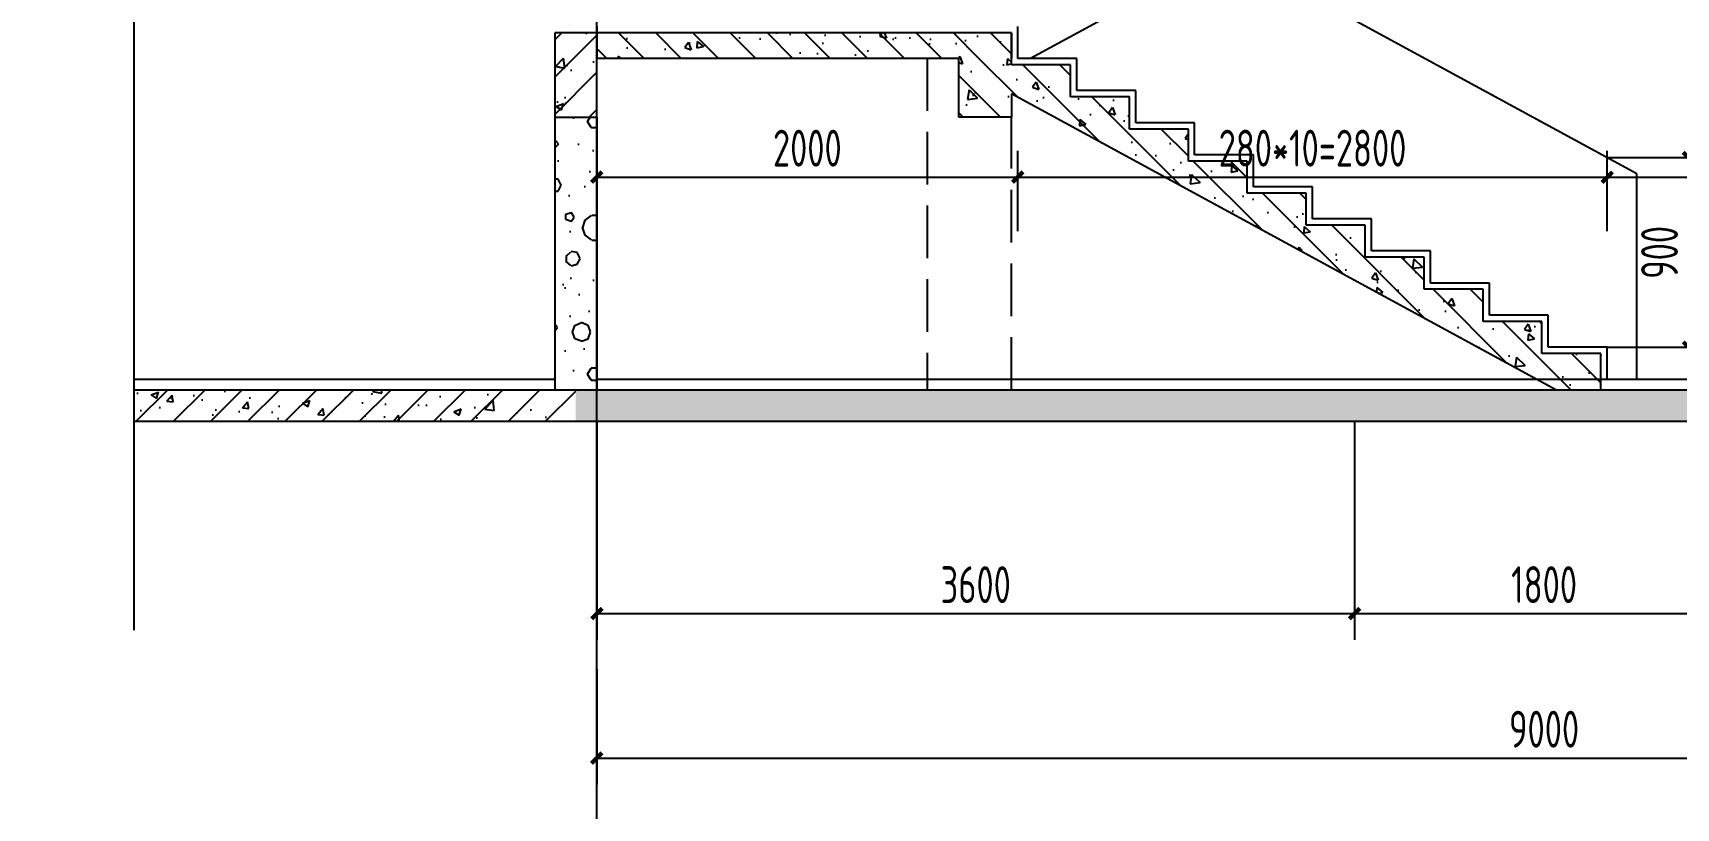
# Model space of a CAD drawing. Extents: x 116425 to 211028, y 11881 to 56060.
# Drawn here: x 150766 to 158573, y 17014 to 20697 of the extents above; entities that cross this region are included whole.
import ezdxf
from ezdxf.xclip import XClip

# ---------------------------------------------------------------- set-up
doc = ezdxf.new("R2010")
doc.units = 0
doc.header["$LTSCALE"] = 1000
doc.header["$MEASUREMENT"] = 0
doc.header["$XCLIPFRAME"] = 0
doc.linetypes.add('DASH', pattern=[0.35, 0.25, -0.1])
doc.linetypes.add('DOTE', pattern=[2.42, 2, -0.2, 0.02, -0.2])
for name, color, linetype in [('01-标注_尺寸', 124, 'Continuous'), ('01-标注_符号', 200, 'Continuous'), ('01-标注_轴线坐标', 132, 'Continuous'), ('05-填充_天正', 14, 'Continuous'), ('A-E_栏杆', 232, 'Continuous'), ('A-O_屋面', 201, 'Continuous'), ('A-SUR_保温', 222, 'Continuous'), ('A_AXIS-轴线', 36, 'DOTE'), ('A_STR-砌块墙', 121, 'Continuous'), ('A_STR-砼墙', 51, 'Continuous'), ('A_STR-砼柱', 51, 'Continuous'), ('S_E_A-E_楼梯', 4, 'Continuous'), ('S_SURFACE', 6, 'Continuous')]:
    doc.layers.add(name, color=color, linetype=linetype)
doc.styles.add('_TCH_DIM_T3', font='ROS1', dxfattribs={"width": 0.8, "bigfont": 'JD'})
doc.dimstyles.new('_TCH_ARCH&&50', dxfattribs={"dimtxt": 175, "dimasz": 50, "dimexe": 125, "dimexo": 150, "dimgap": 50, "dimtad": 1, "dimdec": 0, "dimzin": 0, "dimdsep": 46, "dimtxsty": '_TCH_DIM_T3', "dimblk": 'ARCHTICK', "dimcen": 0.09, "dimclrt": 7, "dimazin": 2, "dimtfac": 1, "dimtdec": 0, "dimtix": 1, "dimtmove": 2, "dimatfit": 3, "dimfxl": 0, "dimtolj": 1, "dimtzin": 0, "dimarcsym": 0})
pattern_1 = [(315, (158627.28, 57513.41), (88.38835, 88.38835), []), (320, (158627.28, 57513.4), (-31.376, -358.63), [37.5, -412.5]), (265, (158627.28, 57513.4), (376.096, 69.3757), [30, -330]), (10.4514, (158624.66, 57483.53), (344.7198, -289.2547), [31.87, -350.571]), (316.1842, (158727.28, 57513.4), (-82.7595, -533.6205), [56.25, -618.75]), (6.6356, (158720.4, 57468.95), (487.059, -467.3314), [47.805, -525.8565]), (261.1842, (158727.3, 57513.4), (487.059, -467.331), [45, -495]), (291, (158702.28, 57463.4), (-201.3094, -298.4535), [37.5, -412.5]), (236, (158702.28, 57463.4), (362.575, -121.6577), [30, -330]), (341.4514, (158685.5, 57438.54), (161.2652, -420.1113), [31.87, -350.571]), (307.5, (158627.28, 57513.41), (166.44693, -6.07993), [0, -326, 0, -335, 0, -331.25]), (277.5, (158627.28, 57513.41), (197.20586, -131.5348), [0, -191, 0, -318.5, 0, -126.25]), (237.5, (158627.28, 57624.91), (-11.27744, -266.9112), [0, -125, 0, -390, 0, -517.5]), (227.5, (158627.28, 57674.91), (50.0525, -291.5931), [0, -162.5, 0, -259, 0, -367.5])]
pattern_2 = [(45, (0, 0), (-88.38835, 88.38835), []), (50, (0, 0), (358.6301, -31.37607), [37.5, -412.5]), (355, (0, 0), (-69.3757, 376.0961), [30, -330]), (100.4514, (29.9, -2.6), (289.2547, 344.7198), [31.8701, -350.57106]), (46.1842, (0, 100), (533.6205, -82.7595), [56.25, -618.75]), (96.6356, (44.47, 93.1), (467.3314, 487.059), [47.8051, -525.8565]), (351.1842, (0, 100), (467.331, 487.0593), [45, -495]), (21, (50, 75), (298.4535, -201.30945), [37.5, -412.5]), (326, (50, 75), (121.6577, 362.575), [30, -330]), (71.4514, (74.87, 58.22), (420.1113, 161.26525), [31.8701, -350.57106]), (37.5, (0, 0), (6.07993, 166.44693), [0, -326, 0, -335, 0, -331.25]), (7.5, (0, 0), (131.53477, 197.20586), [0, -191, 0, -318.5, 0, -126.25]), (327.5, (-111.5, 0), (266.91122, -11.27744), [0, -125, 0, -390, 0, -517.5]), (317.5, (-161.5, 0), (291.5931, 50.0525), [0, -162.5, 0, -259, 0, -367.5])]
pattern_3 = [(0, (177, -183), (300, 600), [0, -600]), (0, (-174, -264), (300, 600), [0, -600]), (0, (21, -270), (300, 600), [0, -600]), (0, (234, -93), (300, 600), [0, -600]), (0, (-15, -300), (300, 600), [0, -600]), (0, (294, 285), (300, 600), [0, -600]), (0, (111, 237), (300, 600), [0, -600]), (0, (207, 162), (300, 600), [0, -600]), (0, (-282, 150), (300, 600), [0, -600]), (0, (12, 123), (300, 600), [0, -600]), (0, (-102, -30), (300, 600), [0, -600]), (0, (-96, -255), (300, 600), [0, -600]), (0, (129, -279), (300, 600), [0, -600]), (0, (294, -15), (300, 600), [0, -600]), (0, (-267, -108), (300, 600), [0, -600]), (0, (-216, -6), (300, 600), [0, -600]), (0, (18, -48), (300, 600), [0, -600]), (0, (-66, -135), (300, 600), [0, -600]), (0, (-114, 63), (300, 600), [0, -600]), (0, (-39, 288), (300, 600), [0, -600]), (0, (-243, -234), (300, 600), [0, -600]), (0, (87, 165), (300, 600), [0, -600]), (0, (-192, 174), (300, 600), [0, -600]), (0, (-240, 252), (300, 600), [0, -600]), (130.601294, (257.143, 97.143), (-1499.9999834, 1800.000008), [26.3416, -11037.111]), (18.43495, (214.29, 108.57), (1499.999994, 599.999996), [27.1052, -3767.628]), (90, (214.3, 82.86), (300, 600), [25.7143, -1174.2857]), (161.56505, (240, 74.29), (-1500.00001, 599.999955), [27.1052, -3767.628]), (53.1301, (240, 74.29), (300, 600), [28.5714, -2971.4285]), (135, (262.86, -231.43), (-300.00004, 599.99996), [24.2437, -1672.8126]), (45, (228.57, -231.43), (300, 600), [24.2437, -1672.8126]), (135, (245.71, -248.57), (-300.00004, 599.99996), [24.2437, -1672.8126]), (45, (245.71, -248.57), (300, 600), [24.2437, -1672.8126]), (116.56505, (-25.7, 171.43), (-5e-05, 1200), [31.9438, -638.8765]), (180, (-40, 200), (-300, 600), [34.2857, -565.7142]), (63.43495, (-88.57, 171.43), (3e-06, 1200), [31.9438, -638.8765]), (116.56505, (-74.3, 142.86), (-5e-05, 1200), [31.9438, -638.8765]), (0, (-74.3, 142.86), (300, 600), [34.2857, -565.7142]), (63.43495, (-40, 142.86), (3e-06, 1200), [31.9438, -638.8765]), (107.102728, (200, -31.429), (-899.9999656, 3000.0000048), [38.8613, -16282.9025]), (143.972626, (188.57, 5.714), (-5699.999928, 4199.999995), [38.8613, -8122.02]), (180, (157.14, 28.6), (-300, 600), [37.1429, -562.857]), (36.027373, (88.57, 5.714), (5699.999958, 4199.999955), [38.8613, -8122.02]), (71.56505, (77.14, -28.57), (900.000005, 2999.999995), [36.1403, -3758.5928]), (107.102728, (88.571, -65.714), (-899.9999656, 3000.0000048), [38.8613, -16282.9025]), (143.972626, (120, -88.57), (-5699.999928, 4199.999995), [38.8613, -8122.02]), (0, (120, -88.6), (300, 600), [37.1429, -562.857]), (36.027373, (157.143, -88.57), (5699.999958, 4199.999955), [38.8613, -8122.02]), (71.56505, (188.57, -65.71), (900.000005, 2999.999995), [36.1403, -3758.5928]), (150.25512, (205.714, 248.57), (-900.000002, 599.999993), [23.035, -4814.3196]), (90, (185.7, 237.14), (300, 600), [22.8571, -1177.1427]), (29.74488, (185.714, 237.14), (900, 599.999997), [23.035, -4814.3196]), (116.56505, (65.7, -177.14), (-5e-05, 1200), [31.9438, -638.8765]), (168.690067, (51.43, -148.57), (-2700.000002, 599.999985), [29.1373, -6089.6855]), (41.185925, (0, -162.857), (7499.9999546, 6599.9999423), [30.3718, -12725.802]), (90, (0, -191.43), (300, 600), [28.5714, -1171.4285]), (138.814074, (22.857, -211.429), (-7499.9998667, 6600.000042), [30.3718, -12725.802]), (16.699244, (22.857, -211.429), (9899.9999255, 2999.9999686), [29.8295, -12498.5375]), (60.945396, (51.43, -202.857), (299.999999, 599.9999947), [29.416, -12325.3395]), (109.983106, (-185.714, 74.286), (-1500.0000056, 4199.999989), [33.442, -14012.1975]), (155.556045, (-197.143, 105.714), (-3900.000015, 1799.9999626), [34.523, -14465.1315]), (24.443955, (-260, 105.714), (3900.000002, 1799.9999913), [34.523, -14465.1315]), (70.016893, (-271.429, 74.286), (1500.0000045, 4199.9999896), [33.442, -14012.1975]), (109.983106, (-260, 42.857), (-1500.0000056, 4199.999989), [33.442, -14012.1975]), (160.016893, (-228.57, 31.43), (-1500.000001, 599.999973), [33.442, -6989.3775]), (19.983107, (-228.57, 31.43), (1499.999992, 599.999999), [33.442, -6989.3775]), (70.016893, (-197.143, 42.857), (1500.0000045, 4199.9999896), [33.442, -14012.1975]), (122.005383, (37.14, 20), (-300.00004, 599.99997), [26.9542, -5633.434]), (18.43495, (-2.86, 34.29), (1499.999994, 599.999996), [27.1052, -3767.628]), (90, (-2.86, 8.57), (300, 600), [25.7143, -1174.2857]), (161.56505, (22.86, 0), (-1500.00001, 599.999955), [27.1052, -3767.628]), (54.462322, (22.857, 0), (2099.999997, 2999.9999955), [24.578, -10298.2115]), (116.56505, (-137.14, -125.7), (-5e-05, 1200), [31.9438, -638.8765]), (180, (-151.4, -97.14), (-300, 600), [31.4286, -568.5714]), (59.036243, (-200, -125.714), (300.000001, 599.999997), [33.3197, -6963.822]), (120.963756, (-182.857, -154.286), (-300.000041, 599.999972), [33.3197, -6963.822]), (0, (-182.86, -154.3), (300, 600), [31.4286, -568.5714]), (63.43495, (-151.43, -154.3), (3e-06, 1200), [31.9438, -638.8765])]

# ---------------------------------------------------------------- blocks, each defined once
blk = doc.blocks.new('图框-A1')
at = {"const_width": 0.5}
blk.add_lwpolyline([(766, 584), (25, 584), (25, 10), (766, 10)], close=True, dxfattribs=at)
blk = doc.blocks.new('X-104 13#平面')
at = {"xscale": 100, "yscale": 100, "zscale": 100}
for p in [(-10634.5, 104514.8), (-10634.5, -20285.2)]:
    blk.add_blockref('图框-A1', p, dxfattribs=at)
blk = doc.blocks.new('_ArchTick')
at = {"color": 0, "linetype": 'ByBlock', "const_width": 0.4}
blk.add_lwpolyline([(-0.5, -0.5), (0.5, 0.5)], dxfattribs=at)
blk = doc.blocks.new('*D724')
at = {"layer": '01-标注_尺寸', "color": 0, "lineweight": -2, "transparency": 16777216}
for p, q in [((158245.5, 19754.9), (158245.5, 20136.5)), ((161245.5, 19754.9), (161245.5, 20136.5)), ((158245.5, 20011.5), (161245.5, 20011.5))]:
    blk.add_line(p, q, dxfattribs=at)
at = {"layer": 'Defpoints', "color": 0, "transparency": 16777216}
for p in [(161245.5, 20011.5), (158245.5, 19604.9), (161245.5, 19604.9)]:
    blk.add_point(p, dxfattribs=at)
at = {"layer": '01-标注_尺寸', "color": 0, "lineweight": -2, "transparency": 16777216, "xscale": 50, "yscale": 50, "zscale": 50, "rotation": 180}
blk.add_blockref('_ArchTick', (158245.5, 20011.5), dxfattribs=at)
at = {"layer": '01-标注_尺寸', "color": 0, "lineweight": -2, "transparency": 16777216, "xscale": 50, "yscale": 50, "zscale": 50}
blk.add_blockref('_ArchTick', (161245.5, 20011.5), dxfattribs=at)
at = {"layer": '01-标注_尺寸', "color": 7, "transparency": 16777216, "insert": (159745.5, 20149), "char_height": 175, "attachment_point": 5, "style": '_TCH_DIM_T3'}
blk.add_mtext('\\A1;3000', dxfattribs=at)
blk = doc.blocks.new('*D725')
at = {"layer": '01-标注_尺寸', "color": 0, "lineweight": -2, "transparency": 16777216}
for p, q in [((155445.5, 19754.9), (155445.5, 20136.5)), ((158245.5, 19754.9), (158245.5, 20136.5)), ((155445.5, 20011.5), (158245.5, 20011.5))]:
    blk.add_line(p, q, dxfattribs=at)
at = {"layer": 'Defpoints', "color": 0, "transparency": 16777216}
for p in [(158245.5, 20011.5), (155445.5, 19604.9), (158245.5, 19604.9)]:
    blk.add_point(p, dxfattribs=at)
at = {"layer": '01-标注_尺寸', "color": 0, "lineweight": -2, "transparency": 16777216, "xscale": 50, "yscale": 50, "zscale": 50, "rotation": 180}
blk.add_blockref('_ArchTick', (155445.5, 20011.5), dxfattribs=at)
at = {"layer": '01-标注_尺寸', "color": 0, "lineweight": -2, "transparency": 16777216, "xscale": 50, "yscale": 50, "zscale": 50}
blk.add_blockref('_ArchTick', (158245.5, 20011.5), dxfattribs=at)
at = {"layer": '01-标注_尺寸', "color": 7, "transparency": 16777216, "insert": (156845.5, 20149), "char_height": 175, "attachment_point": 5, "style": '_TCH_DIM_T3'}
blk.add_mtext('\\A1;280*10=2800', dxfattribs=at)
blk = doc.blocks.new('*D726')
at = {"layer": '01-标注_尺寸', "color": 0, "lineweight": -2, "transparency": 16777216}
for p, q in [((153445.5, 19754.9), (153445.5, 20136.5)), ((155445.5, 19754.9), (155445.5, 20136.5)), ((153445.5, 20011.5), (155445.5, 20011.5))]:
    blk.add_line(p, q, dxfattribs=at)
at = {"layer": 'Defpoints', "color": 0, "transparency": 16777216}
for p in [(155445.5, 20011.5), (153445.5, 19604.9), (155445.5, 19604.9)]:
    blk.add_point(p, dxfattribs=at)
at = {"layer": '01-标注_尺寸', "color": 0, "lineweight": -2, "transparency": 16777216, "xscale": 50, "yscale": 50, "zscale": 50, "rotation": 180}
blk.add_blockref('_ArchTick', (153445.5, 20011.5), dxfattribs=at)
at = {"layer": '01-标注_尺寸', "color": 0, "lineweight": -2, "transparency": 16777216, "xscale": 50, "yscale": 50, "zscale": 50}
blk.add_blockref('_ArchTick', (155445.5, 20011.5), dxfattribs=at)
at = {"layer": '01-标注_尺寸', "color": 7, "transparency": 16777216, "insert": (154445.5, 20149), "char_height": 175, "attachment_point": 5, "style": '_TCH_DIM_T3'}
blk.add_mtext('\\A1;2000', dxfattribs=at)
blk = doc.blocks.new('*D730')
at = {"layer": '01-标注_尺寸', "color": 0, "lineweight": -2, "transparency": 16777216}
for p, q in [((153445.5, 17673.5), (153445.5, 17126.7)), ((162445.5, 17673.5), (162445.5, 17126.7)), ((153445.5, 17251.7), (162445.5, 17251.7))]:
    blk.add_line(p, q, dxfattribs=at)
at = {"layer": 'Defpoints', "color": 0, "transparency": 16777216}
for p in [(153445.5, 17823.5), (162445.5, 17823.5), (162445.5, 17251.7)]:
    blk.add_point(p, dxfattribs=at)
at = {"layer": '01-标注_尺寸', "color": 0, "lineweight": -2, "transparency": 16777216, "xscale": 50, "yscale": 50, "zscale": 50, "rotation": 180}
blk.add_blockref('_ArchTick', (153445.5, 17251.7), dxfattribs=at)
at = {"layer": '01-标注_尺寸', "color": 0, "lineweight": -2, "transparency": 16777216, "xscale": 50, "yscale": 50, "zscale": 50}
blk.add_blockref('_ArchTick', (162445.5, 17251.7), dxfattribs=at)
at = {"layer": '01-标注_尺寸', "color": 7, "transparency": 16777216, "insert": (157945.5, 17389.2), "char_height": 175, "attachment_point": 5, "style": '_TCH_DIM_T3'}
blk.add_mtext('\\A1;9000', dxfattribs=at)
blk = doc.blocks.new('*D739')
at = {"layer": '01-标注_尺寸', "color": 0, "lineweight": -2, "transparency": 16777216}
for p, q in [((158245.5, 20104), (158756.4, 20104)), ((158631.4, 19204), (158631.4, 20104)), ((158245.5, 19204), (158756.4, 19204))]:
    blk.add_line(p, q, dxfattribs=at)
at = {"layer": 'Defpoints', "color": 0, "transparency": 16777216}
for p in [(158095.5, 20104), (158631.4, 20104), (158095.5, 19204)]:
    blk.add_point(p, dxfattribs=at)
at = {"layer": '01-标注_尺寸', "color": 0, "lineweight": -2, "transparency": 16777216, "xscale": 50, "yscale": 50, "zscale": 50}
for p, rotation in [((158631.4, 20104), 90), ((158631.4, 19204), 270)]:
    blk.add_blockref('_ArchTick', p, dxfattribs=dict(at, rotation=rotation))
at = {"layer": '01-标注_尺寸', "color": 7, "transparency": 16777216, "insert": (158493.9, 19654), "char_height": 175, "attachment_point": 5, "rotation": 90, "style": '_TCH_DIM_T3'}
blk.add_mtext('\\A1;900', dxfattribs=at)
blk = doc.blocks.new('*D742')
at = {"layer": '01-标注_尺寸', "color": 0, "lineweight": -2, "transparency": 16777216}
for p, q in [((157045.5, 18851.7), (157045.5, 17813.2)), ((158845.5, 18851.7), (158845.5, 17813.2)), ((157045.5, 17938.2), (158845.5, 17938.2))]:
    blk.add_line(p, q, dxfattribs=at)
at = {"layer": 'Defpoints', "color": 0, "transparency": 16777216}
for p in [(157045.5, 19001.7), (158845.5, 19001.7), (158845.5, 17938.2)]:
    blk.add_point(p, dxfattribs=at)
at = {"layer": '01-标注_尺寸', "color": 0, "lineweight": -2, "transparency": 16777216, "xscale": 50, "yscale": 50, "zscale": 50, "rotation": 180}
blk.add_blockref('_ArchTick', (157045.5, 17938.2), dxfattribs=at)
at = {"layer": '01-标注_尺寸', "color": 0, "lineweight": -2, "transparency": 16777216, "xscale": 50, "yscale": 50, "zscale": 50}
blk.add_blockref('_ArchTick', (158845.5, 17938.2), dxfattribs=at)
at = {"layer": '01-标注_尺寸', "color": 7, "transparency": 16777216, "insert": (157945.5, 18075.7), "char_height": 175, "attachment_point": 5, "style": '_TCH_DIM_T3'}
blk.add_mtext('\\A1;1800', dxfattribs=at)
blk = doc.blocks.new('*D743')
at = {"layer": '01-标注_尺寸', "color": 0, "lineweight": -2, "transparency": 16777216}
for p, q in [((153445.5, 18851.7), (153445.5, 17813.2)), ((157045.5, 18851.7), (157045.5, 17813.2)), ((153445.5, 17938.2), (157045.5, 17938.2))]:
    blk.add_line(p, q, dxfattribs=at)
at = {"layer": 'Defpoints', "color": 0, "transparency": 16777216}
for p in [(153445.5, 19001.7), (157045.5, 19001.7), (157045.5, 17938.2)]:
    blk.add_point(p, dxfattribs=at)
at = {"layer": '01-标注_尺寸', "color": 0, "lineweight": -2, "transparency": 16777216, "xscale": 50, "yscale": 50, "zscale": 50, "rotation": 180}
blk.add_blockref('_ArchTick', (153445.5, 17938.2), dxfattribs=at)
at = {"layer": '01-标注_尺寸', "color": 0, "lineweight": -2, "transparency": 16777216, "xscale": 50, "yscale": 50, "zscale": 50}
blk.add_blockref('_ArchTick', (157045.5, 17938.2), dxfattribs=at)
at = {"layer": '01-标注_尺寸', "color": 7, "transparency": 16777216, "insert": (155245.5, 18075.7), "char_height": 175, "attachment_point": 5, "style": '_TCH_DIM_T3'}
blk.add_mtext('\\A1;3600', dxfattribs=at)

msp = doc.modelspace()

# ---------------------------------------------------------------- hatches: boundary and pattern name
at = {"layer": '05-填充_天正'}
h = msp.add_hatch(dxfattribs=at)
h.set_pattern_fill('加气混凝土', color=256, scale=50, style=0)
h.set_pattern_definition(pattern_3)
h.paths.add_polyline_path([(153245.5, 20696.7), (153445.5, 20696.7), (153445.5, 22151.7), (153245.5, 22151.7)])
h = msp.add_hatch(dxfattribs=at)
h.set_pattern_fill('钢筋混凝土', color=256, scale=50, style=0)
h.set_pattern_definition(pattern_2)
h.paths.add_polyline_path([(153245.5, 20296.7), (153445.5, 20296.7), (153445.5, 20696.7), (153245.5, 20696.7)])
h = msp.add_hatch(dxfattribs=at)
h.set_pattern_fill('钢筋混凝土', color=256, scale=50, style=0)
h.set_pattern_definition(pattern_1)
h.paths.add_polyline_path([(155415.5, 20696.7), (153445.5, 20696.7), (153445.5, 20576.7), (155415.5, 20576.7)])
h = msp.add_hatch(dxfattribs=at)
h.set_pattern_fill('钢筋混凝土', color=256, scale=50, style=0)
h.set_pattern_definition(pattern_1)
h.paths.add_polyline_path([(158001.1, 19001.7), (158215.5, 19001.7), (158215.5, 19174), (157935.5, 19174), (157935.5, 19326.2), (157655.5, 19326.2), (157655.5, 19478.5), (157375.5, 19478.5), (157375.5, 19630.8), (157095.5, 19630.8), (157095.5, 19783.1), (156815.5, 19783.1), (156815.5, 19935.3), (156535.5, 19935.3), (156535.5, 20087.6), (156255.5, 20087.6), (156255.5, 20239.9), (155975.5, 20239.9), (155975.5, 20392.2), (155695.5, 20392.2), (155695.5, 20544.4), (155415.5, 20544.4), (155415.5, 20576.7), (155165.5, 20576.7), (155165.5, 20296.7), (155415.5, 20296.7), (155415.5, 20407.8)])
h = msp.add_hatch(dxfattribs=at)
h.set_pattern_fill('加气混凝土', color=256, scale=50, style=0)
h.set_pattern_definition(pattern_3)
h.paths.add_polyline_path([(153445.5, 20296.7), (153245.5, 20296.7), (153245.5, 19001.7), (153445.5, 19001.7)])
h = msp.add_hatch(dxfattribs=at)
h.set_pattern_fill('钢筋混凝土', color=256, scale=50, style=0)
h.set_pattern_definition(pattern_2)
h.paths.add_polyline_path([(151245.5, 18851.7), (153345.5, 18851.7), (153345.5, 19001.7), (151245.5, 19001.7)])
h = msp.add_hatch(dxfattribs=at)
h.set_pattern_fill('钢筋混凝土', color=256, scale=50, style=0)
h.set_pattern_definition(pattern_2)
h.paths.add_polyline_path([(153345.5, 19001.7), (153345.5, 18851.7), (162545.5, 18851.7), (162545.5, 19001.7)])

# ---------------------------------------------------------------- linework, layer by layer
at = {"layer": '01-标注_符号'}
msp.add_lwpolyline([(151245.5, 42866.4), (151245.5, 30419.5), (151350.5, 30381.3), (151140.5, 30344.2), (151245.5, 30307), (151245.5, 17860.1)], dxfattribs=at)
at = {"layer": '01-标注_轴线坐标'}
msp.add_line((153445.5, 16901.7), (153445.5, 17851.7), dxfattribs=at)
at = {"layer": 'A-E_栏杆'}
for points in [[(158385.5, 20027.8), (155305.5, 21702.8)], [(158385.5, 19051.7), (158385.5, 20027.8)]]:
    msp.add_lwpolyline(points, dxfattribs=at)
at = {"layer": 'A-O_屋面', "linetype": 'DASH'}
msp.add_line((155015.5, 20576.7), (155015.5, 19001.7), dxfattribs=at)
msp.add_lwpolyline([(155415.5, 19001.7), (155415.5, 20296.7)], dxfattribs=at)
at = {"layer": 'A-SUR_保温'}
for p, q in [((151245.5, 19051.7), (153245.5, 19051.7)), ((153445.5, 19051.7), (162445.5, 19051.7))]:
    msp.add_line(p, q, dxfattribs=at)
at = {"layer": 'A_AXIS-轴线'}
for p in [(153445.5, 17851.7), (153445.5, 17851.7), (153445.5, 19051.7), (153445.5, 19051.7)]:
    msp.add_line(p, (153445.5, 42866.4), dxfattribs=at)
msp.add_lwpolyline([(151245.5, 19051.7), (164645.5, 19051.7)], dxfattribs=at)
at = {"layer": 'A_STR-砌块墙'}
for p, q in [((153245.5, 20296.7), (153245.5, 19001.7)), ((153445.5, 20296.7), (153445.5, 19001.7))]:
    msp.add_line(p, q, dxfattribs=at)
at = {"layer": 'A_STR-砼墙'}
for p, q in [((155415.5, 20696.7), (153445.5, 20696.7)), ((153445.5, 20696.7), (153445.5, 20576.7)), ((155415.5, 20544.4), (155415.5, 20696.7)), ((155415.5, 20696.7), (155415.5, 20576.7)), ((153445.5, 20576.7), (155165.5, 20576.7)), ((155165.5, 20296.7), (155165.5, 20576.7)), ((155695.5, 20544.4), (155415.5, 20544.4)), ((155695.5, 20392.2), (155695.5, 20544.4)), ((158001.1, 19001.7), (155415.5, 20407.8)), ((155415.5, 20407.8), (155415.5, 20296.7)), ((155975.5, 20392.2), (155695.5, 20392.2)), ((155975.5, 20239.9), (155975.5, 20392.2)), ((155415.5, 20296.7), (155165.5, 20296.7)), ((156255.5, 20239.9), (155975.5, 20239.9)), ((156255.5, 20087.6), (156255.5, 20239.9)), ((156535.5, 20087.6), (156255.5, 20087.6)), ((156535.5, 19935.3), (156535.5, 20087.6)), ((156815.5, 19935.3), (156535.5, 19935.3)), ((156815.5, 19783.1), (156815.5, 19935.3)), ((157095.5, 19783.1), (156815.5, 19783.1)), ((157095.5, 19630.8), (157095.5, 19783.1)), ((157375.5, 19630.8), (157095.5, 19630.8)), ((157375.5, 19478.5), (157375.5, 19630.8)), ((157655.5, 19478.5), (157375.5, 19478.5)), ((157655.5, 19326.2), (157655.5, 19478.5)), ((157935.5, 19326.2), (157655.5, 19326.2)), ((157935.5, 19174), (157935.5, 19326.2)), ((158215.5, 19174), (157935.5, 19174)), ((158215.5, 19001.7), (158215.5, 19174)), ((151245.5, 19001.7), (153345.5, 19001.7)), ((151245.5, 19001.7), (151245.5, 18851.7)), ((153345.5, 19001.7), (162545.5, 19001.7)), ((151245.5, 18851.7), (153345.5, 18851.7)), ((153345.5, 18851.7), (162545.5, 18851.7))]:
    msp.add_line(p, q, dxfattribs=at)
at = {"layer": 'A_STR-砼柱'}
for p, q in [((153445.5, 20696.7), (153245.5, 20696.7)), ((153245.5, 20696.7), (153245.5, 20296.7)), ((153445.5, 20296.7), (153445.5, 20696.7)), ((153245.5, 20296.7), (153445.5, 20296.7))]:
    msp.add_line(p, q, dxfattribs=at)
at = {"layer": 'S_E_A-E_楼梯'}
for p, q in [((155506, 20576.7), (158275.5, 22082.8)), ((155475.5, 20576.7), (155506, 20576.7))]:
    msp.add_line(p, q, dxfattribs=at)
at = {"layer": 'S_SURFACE'}
for p, q in [((153445.5, 20726.7), (153445.5, 20696.7)), ((155445.5, 20606.7), (155445.5, 20726.7)), ((155445.5, 20574.4), (155445.5, 20606.7)), ((155445.5, 20606.7), (155445.5, 20606.7)), ((155725.5, 20574.4), (155445.5, 20574.4)), ((155725.5, 20422.2), (155725.5, 20574.4)), ((156005.5, 20422.2), (155725.5, 20422.2)), ((156005.5, 20269.9), (156005.5, 20422.2)), ((156285.5, 20269.9), (156005.5, 20269.9)), ((156285.5, 20117.6), (156285.5, 20269.9)), ((156565.5, 20117.6), (156285.5, 20117.6)), ((156565.5, 19965.3), (156565.5, 20117.6)), ((156845.5, 19965.3), (156565.5, 19965.3)), ((156845.5, 19813.1), (156845.5, 19965.3)), ((157125.5, 19813.1), (156845.5, 19813.1)), ((157125.5, 19660.8), (157125.5, 19813.1)), ((157405.5, 19660.8), (157125.5, 19660.8)), ((157405.5, 19508.5), (157405.5, 19660.8)), ((157685.5, 19508.5), (157405.5, 19508.5)), ((157685.5, 19356.2), (157685.5, 19508.5)), ((157965.5, 19356.2), (157685.5, 19356.2)), ((157965.5, 19204), (157965.5, 19356.2)), ((158245.5, 19204), (157965.5, 19204)), ((158245.5, 19051.7), (158245.5, 19204)), ((158245.5, 19051.7), (158245.5, 19051.7))]:
    msp.add_line(p, q, dxfattribs=at)

# ---------------------------------------------------------------- block references
ref = msp.add_blockref('X-104 13#平面', (89222.9, 25058.1))
XClip(ref).set_block_clipping_path([(52600.0000000065, 7800.0004171911), (60173.8070770114, 18900)])
ref = msp.add_blockref('X-104 13#平面', (85922.9, -115253.6))
XClip(ref).set_block_clipping_path([(52600.000000007, 132600.000417191), (59223.651438209, 143700.0000000006)])

# ---------------------------------------------------------------- dimensions: what is measured, and where the dimension line sits
at = {"layer": '01-标注_尺寸'}
for base, p1, p2, picture, middle in [((155445.5, 20011.5), (153445.5, 19604.9), (155445.5, 19604.9), '*D726', (154445.5, 20149)), ((161245.5, 20011.5), (158245.5, 19604.9), (161245.5, 19604.9), '*D724', (159745.5, 20149))]:
    dim = msp.add_linear_dim(base=base, p1=p1, p2=p2, angle=0, dimstyle='_TCH_ARCH&&50', override={"dimgap": 0}, dxfattribs=at)
    dim.commit()
    dim.dimension.update_dxf_attribs({"geometry": picture, "text_midpoint": middle, "dimtype": 161})
dim = msp.add_linear_dim(base=(158245.5, 20011.5), p1=(155445.5, 19604.9), p2=(158245.5, 19604.9), angle=0, text='280*10=2800', dimstyle='_TCH_ARCH&&50', override={"dimgap": 0}, dxfattribs=at)
dim.commit()
dim.dimension.update_dxf_attribs({"geometry": '*D725', "text_midpoint": (156845.5, 20149), "dimtype": 161})
for p1, p2, distance, picture, middle in [((158095.5, 19204), (158095.5, 20104), -535.9, '*D739', (158493.9, 19654)), ((153445.5, 19001.7), (157045.5, 19001.7), -1063.5, '*D743', (155245.5, 18075.7)), ((157045.5, 19001.7), (158845.5, 19001.7), -1063.5, '*D742', (157945.5, 18075.7)), ((153445.5, 17823.5), (162445.5, 17823.5), -571.8, '*D730', (157945.5, 17389.2))]:
    dim = msp.add_aligned_dim(p1=p1, p2=p2, distance=distance, dimstyle='_TCH_ARCH&&50', dxfattribs=at)
    dim.commit()
    dim.dimension.update_dxf_attribs({"geometry": picture, "text_midpoint": middle})

doc.saveas('drawing.dxf')
